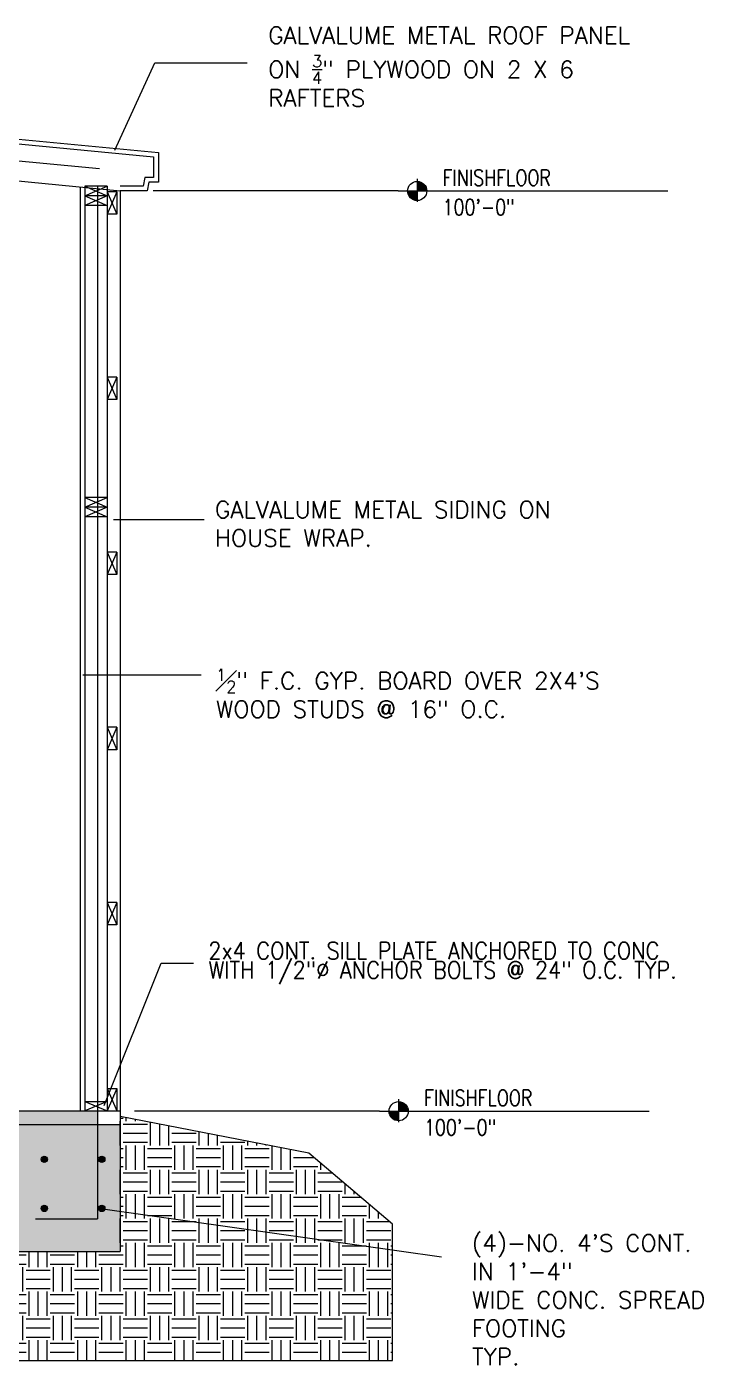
# Model space of a CAD drawing. Header units: feet. Extents: x -21894 to -15366, y -14204 to -9109.
# Drawn here: x -21271.51 to -21268.2, y -11071.79 to -11065.25 of the extents above; entities that cross this region are included whole.
import ezdxf

# ---------------------------------------------------------------- set-up
doc = ezdxf.new("R2010")
doc.units = ezdxf.units.FT
doc.header["$MEASUREMENT"] = 0
doc.linetypes.add('CENTERX2', pattern=[4, 2.5, -0.5, 0.5, -0.5])
for name, color, linetype, lineweight in [('anno', 7, 'Continuous', 9), ('anno line', 1, 'Continuous', 5), ('dim', 3, 'Continuous', 5), ('hatch1', 9, 'CENTERX2', 5), ('hatch2', 6, 'CENTERX2', 5), ('pipe', 4, 'Continuous', 5), ('wall', 7, 'Continuous', 9), ('wall-outside', 7, 'Continuous', 13)]:
    doc.layers.add(name, color=color, linetype=linetype, lineweight=lineweight)
doc.styles.add('ROMANS', font='ROMANS', dxfattribs={"height": 0.2})

msp = doc.modelspace()

# ---------------------------------------------------------------- hatches: boundary and pattern name
at = {"layer": 'dim'}
h = msp.add_hatch(color=256, dxfattribs=at)
h.dxf.hatch_style = 1
h.paths.add_polyline_path([(-21271.41318, -11070.78494, 1), (-21271.44443, -11070.78494, 1)])
h = msp.add_hatch(color=256, dxfattribs=at)
h.dxf.hatch_style = 1
h.paths.add_polyline_path([(-21271.13192, -11070.78494, 1), (-21271.16317, -11070.78494, 1)])
h = msp.add_hatch(color=256, dxfattribs=at)
h.dxf.hatch_style = 1
h.paths.add_polyline_path([(-21271.41318, -11071.02517, 1), (-21271.44443, -11071.02517, 1)])
h = msp.add_hatch(color=256, dxfattribs=at)
h.dxf.hatch_style = 1
h.paths.add_polyline_path([(-21271.13192, -11071.02517, 1), (-21271.16317, -11071.02517, 1)])
at = {"layer": 'hatch1'}
h = msp.add_hatch(dxfattribs=at)
h.set_pattern_fill('AR-CONC', color=256, scale=0.01875)
h.set_pattern_definition([(50, (-5378.38912, -2181.08653), (0.1344877209, -0.011766151), [0.0140626502, -0.1546891525]), (355, (-5378.38912, -2181.08653), (-0.026016153, 0.1410375317), [0.0112501202, -0.123751322]), (100.4514445, (-5378.37791, -2181.08751), (0.1084715675, 0.1292713793), [0.0119514137, -0.1314655504]), (46.1842, (-5378.38912, -2181.04903), (0.2001098872, -0.0310351967), [0.0210939753, -0.2320337288]), (96.6356355, (-5378.37244, -2181.05162), (0.175250987, 0.1826491888), [0.0179271306, -0.1971984366]), (351.184164, (-5378.38912, -2181.04903), (0.1752509869, 0.1826491887), [0.0168751803, -0.1856269832]), (21, (-5378.37037, -2181.05841), (0.1119212679, -0.07549184846), [0.0140626502, -0.1546891525]), (326, (-5378.37037, -2181.05841), (0.0456221121, 0.1359670859), [0.0112501202, -0.123751322]), (71.4514447, (-5378.36104, -2181.0647), (0.1575433786, 0.0604752372), [0.0119514133, -0.1314655504]), (37.5, (-5378.38912, -2181.086534), (0.00227999723, 0.06241826439), [0, -0.12225130598, 0, -0.12562634203, 0, -0.124220077]), (7.5, (-5378.38912, -2181.086534), (0.0493260652, 0.073952986), [0, -0.07162576516, 0, -0.11943877593, 0, -0.04734425577]), (327.5, (-5378.43093, -2181.086534), (0.10009277605, -0.00422908363), [0, -0.04687550076, 0, -0.14625156236, 0, -0.19406457314]), (317.5, (-5378.44968, -2181.08653), (0.1093485749, 0.0187698847), [0, -0.060938151, 0, -0.09712603757, 0, -0.13781397223])])
h.paths.add_polyline_path([(-21271.16903, -11070.54861), (-21276.30776, -11070.54861), (-21276.30776, -11070.61501), (-21271.16903, -11070.61501)])
h.paths.add_polyline_path([(-21276.30776, -11070.61501), (-21276.30776, -11070.67361), (-21271.6749, -11070.67361), (-21271.55771, -11070.7908), (-21271.55771, -11071.23611), (-21271.0577, -11071.23611), (-21271.0577, -11070.61501)])
h.paths.add_polyline_path([(-21271.41318, -11070.78494, -1), (-21271.44443, -11070.78494, -1)], flags=16)
h.paths.add_polyline_path([(-21271.13192, -11070.78494, -1), (-21271.16317, -11070.78494, -1)], flags=16)
h.paths.add_polyline_path([(-21271.41318, -11071.02517, -1), (-21271.44443, -11071.02517, -1)], flags=16)
h.paths.add_polyline_path([(-21271.13192, -11071.02517, -1), (-21271.16317, -11071.02517, -1)], flags=16)
at = {"layer": 'hatch2'}
h = msp.add_hatch(dxfattribs=at)
h.set_pattern_fill('EARTH', color=256, scale=0.476138)
h.set_pattern_definition([(0, (-5378.38912, -2181.08653), (0.1190345, 0.1190345), [0.1190345, -0.1190345]), (0, (-5378.38912, -2181.0419), (0.1190345, 0.1190345), [0.1190345, -0.1190345]), (0, (-5378.38912, -2180.99726), (0.1190345, 0.1190345), [0.1190345, -0.1190345]), (90, (-5378.37424, -2180.98238), (-0.1190345, 0.1190345), [0.1190345, -0.1190345]), (90, (-5378.3296, -2180.98238), (-0.1190345, 0.1190345), [0.1190345, -0.1190345]), (90, (-5378.28496, -2180.98238), (-0.1190345, 0.1190345), [0.1190345, -0.1190345])])
h.paths.add_polyline_path([(-21271.55771, -11070.79861), (-21272.08412, -11070.79861, -0.5390924), (-21272.10492, -11070.79861), (-21272.11093, -11070.79861), (-21272.11716, -11070.80373), (-21272.12275, -11070.79861), (-21272.12521, -11070.79861, -0.5390924), (-21272.14602, -11070.79861), (-21272.44543, -11070.79861, -0.5390924), (-21272.46624, -11070.79861), (-21272.47225, -11070.79861), (-21272.47847, -11070.80373), (-21272.48407, -11070.79861), (-21272.48653, -11070.79861, -0.5390924), (-21272.50733, -11070.79861), (-21272.79846, -11070.79861, -0.5390924), (-21272.81927, -11070.79861), (-21272.82528, -11070.79861), (-21272.83151, -11070.80373), (-21272.8371, -11070.79861), (-21272.83956, -11070.79861, -0.5390924), (-21272.86037, -11070.79861), (-21273.15978, -11070.79861, -0.5390924), (-21273.18058, -11070.79861), (-21273.18659, -11070.79861), (-21273.19282, -11070.80373), (-21273.19842, -11070.79861), (-21273.20087, -11070.79861, -0.5390924), (-21273.22168, -11070.79861), (-21273.5937, -11070.79861, -0.5390924), (-21273.6145, -11070.79861), (-21273.62051, -11070.79861), (-21273.62674, -11070.80373), (-21273.63234, -11070.79861), (-21273.63479, -11070.79861, -0.5390924), (-21273.6556, -11070.79861), (-21274.03183, -11070.79861, -0.5390924), (-21274.05264, -11070.79861), (-21274.05865, -11070.79861), (-21274.06487, -11070.80373), (-21274.07047, -11070.79861), (-21274.07293, -11070.79861, -0.5390924), (-21274.09373, -11070.79861), (-21274.39315, -11070.79861, -0.5390924), (-21274.41395, -11070.79861), (-21274.41996, -11070.79861), (-21274.42619, -11070.80373), (-21274.43178, -11070.79861), (-21274.43424, -11070.79861, -0.5390924), (-21274.45505, -11070.79861), (-21274.77981, -11070.79861, -0.5390924), (-21274.80062, -11070.79861), (-21274.80663, -11070.79861), (-21274.81285, -11070.80373), (-21274.81845, -11070.79861), (-21274.82091, -11070.79861, -0.5390924), (-21274.84171, -11070.79861), (-21275.23485, -11070.79861, -0.5390924), (-21275.25565, -11070.79861), (-21275.26166, -11070.79861), (-21275.26789, -11070.80373), (-21275.27349, -11070.79861), (-21275.27594, -11070.79861, -0.5390924), (-21275.29675, -11070.79861), (-21275.59616, -11070.79861, -0.5390924), (-21275.61697, -11070.79861), (-21275.62298, -11070.79861), (-21275.62921, -11070.80373), (-21275.6348, -11070.79861), (-21275.63726, -11070.79861, -0.5390924), (-21275.65807, -11070.79861), (-21275.91912, -11070.79861, -0.5390924), (-21275.93992, -11070.79861), (-21275.94593, -11070.79861), (-21275.95216, -11070.80373), (-21275.95775, -11070.79861), (-21275.96021, -11070.79861, -0.5390924), (-21275.98102, -11070.79861), (-21276.30776, -11070.79861), (-21276.30776, -11070.97745), (-21272.76692, -11070.97745), (-21272.32996, -11071.76979), (-21269.72385, -11071.76979), (-21269.72385, -11071.10179), (-21270.13309, -11070.75551), (-21271.0577, -11070.57556), (-21271.0577, -11071.23611), (-21271.55771, -11071.23611)])

# ---------------------------------------------------------------- linework, layer by layer
at = {"layer": 'anno'}
for p, q in [((-21271.12021, -11066.02512), (-21271.22958, -11066.02512)), ((-21271.12021, -11066.072), (-21271.22958, -11066.072)), ((-21271.12021, -11066.11887), (-21271.22958, -11066.11887)), ((-21271.12021, -11067.54857), (-21271.22958, -11067.54857)), ((-21271.12021, -11067.59545), (-21271.22958, -11067.59545)), ((-21271.12021, -11067.64233), (-21271.22958, -11067.64233))]:
    msp.add_line(p, q, dxfattribs=at)
at = {"layer": 'anno', "linetype": 'Continuous'}
for p, q in [((-21269.60314, -11065.98922), (-21269.60314, -11066.10243)), ((-21269.69659, -11066.04856), (-21268.37633, -11066.04856)), ((-21269.69406, -11070.49023), (-21269.69406, -11070.60345)), ((-21269.78751, -11070.54957), (-21268.46725, -11070.54957))]:
    msp.add_line(p, q, dxfattribs=at)
at = {"layer": 'anno', "linetype": 'Continuous', "const_width": 0.04688}
for points in [[(-21269.62658, -11066.04856, 0.4142136), (-21269.60314, -11066.072, 0.4142136)], [(-21269.57971, -11066.04856, 0.4142136), (-21269.60314, -11066.02512)], [(-21269.7175, -11070.54957, 0.4142136), (-21269.69406, -11070.57301, 0.4142136)], [(-21269.67063, -11070.54957, 0.4142136), (-21269.69406, -11070.52614)]]:
    msp.add_lwpolyline(points, format="xyb", dxfattribs=at)
at = {"layer": 'anno', "linetype": 'Continuous'}
for centre in [(-21269.60314, -11066.04856), (-21269.69406, -11070.54957)]:
    msp.add_circle(centre, 0.04688, dxfattribs=at)
at = {"layer": 'anno line', "linetype": 'Continuous'}
for p, q in [((-21271.08275, -11065.84944), (-21270.88815, -11065.42135)), ((-21270.88815, -11065.42135), (-21270.43624, -11065.42135)), ((-21269.69659, -11066.04856), (-21270.89592, -11066.04856)), ((-21269.78751, -11070.54957), (-21270.98684, -11070.54957))]:
    msp.add_line(p, q, dxfattribs=at)
at = {"layer": 'anno line'}
for p, q in [((-21271.09072, -11067.65576), (-21270.6462, -11067.65576)), ((-21271.23936, -11068.41529), (-21270.66096, -11068.41529)), ((-21271.13533, -11070.52173), (-21270.85675, -11069.82633)), ((-21270.85675, -11069.82633), (-21270.69837, -11069.82633)), ((-21271.14181, -11071.02753), (-21269.4839, -11071.26206))]:
    msp.add_line(p, q, dxfattribs=at)
at = {"layer": 'dim'}
for p, q in [((-21271.22958, -11066.02512), (-21271.12021, -11066.072)), ((-21271.22958, -11066.072), (-21271.12021, -11066.02512)), ((-21271.16903, -11066.02512), (-21271.16903, -11070.54861)), ((-21271.22958, -11066.072), (-21271.12021, -11066.11887)), ((-21271.12021, -11066.072), (-21271.22958, -11066.11887)), ((-21271.12021, -11066.05246), (-21271.07333, -11066.16184)), ((-21271.07333, -11066.05246), (-21271.12021, -11066.16184)), ((-21271.12021, -11066.95951), (-21271.07333, -11067.06888)), ((-21271.07333, -11066.95951), (-21271.12021, -11067.06888)), ((-21271.22958, -11067.54857), (-21271.12021, -11067.59545)), ((-21271.22958, -11067.59545), (-21271.12021, -11067.54857)), ((-21271.22958, -11067.59545), (-21271.12021, -11067.64233)), ((-21271.12021, -11067.59545), (-21271.22958, -11067.64233)), ((-21271.12021, -11067.81576), (-21271.07333, -11067.92514)), ((-21271.07333, -11067.81576), (-21271.12021, -11067.92514)), ((-21271.12021, -11068.67202), (-21271.07333, -11068.7814)), ((-21271.07333, -11068.67202), (-21271.12021, -11068.7814)), ((-21271.12021, -11069.52828), (-21271.07333, -11069.63766)), ((-21271.07333, -11069.52828), (-21271.12021, -11069.63766)), ((-21271.12021, -11070.43923), (-21271.07333, -11070.54861)), ((-21271.07333, -11070.43923), (-21271.12021, -11070.54861)), ((-21271.22958, -11070.50173), (-21271.12021, -11070.54861)), ((-21271.12021, -11070.50173), (-21271.22958, -11070.54861)), ((-21270.13309, -11070.75551), (-21271.0577, -11070.57556)), ((-21269.72385, -11071.10179), (-21270.13309, -11070.75551)), ((-21269.72385, -11071.76979), (-21269.72385, -11071.10179)), ((-21272.32996, -11071.76979), (-21269.72385, -11071.76979))]:
    msp.add_line(p, q, dxfattribs=at)
at = {"layer": 'pipe'}
for p, q in [((-21276.30776, -11065.4408), (-21271.15901, -11065.93907)), ((-21276.30776, -11070.61501), (-21271.0577, -11070.61501))]:
    msp.add_line(p, q, dxfattribs=at)
at = {"layer": 'wall', "color": 1}
for p, q in [((-21276.30776, -11065.35839), (-21270.89364, -11065.88234)), ((-21270.89364, -11065.88234), (-21270.89364, -11065.98215)), ((-21270.94445, -11066.02512), (-21271.0577, -11066.02512)), ((-21270.93664, -11065.98215), (-21270.94445, -11066.02512)), ((-21270.89364, -11065.98215), (-21270.93664, -11065.98215))]:
    msp.add_line(p, q, dxfattribs=at)
at = {"layer": 'wall'}
for p, q in [((-21276.30776, -11065.52355), (-21271.0577, -11066.04856)), ((-21271.12021, -11066.05246), (-21271.12021, -11066.16184)), ((-21271.07333, -11066.05246), (-21271.07333, -11066.16184)), ((-21271.12021, -11066.95951), (-21271.12021, -11067.06888)), ((-21271.07333, -11066.95951), (-21271.07333, -11067.06888)), ((-21271.12021, -11067.81576), (-21271.12021, -11067.92514)), ((-21271.07333, -11067.81576), (-21271.07333, -11067.92514)), ((-21271.12021, -11068.67202), (-21271.12021, -11068.7814)), ((-21271.07333, -11068.67202), (-21271.07333, -11068.7814)), ((-21271.12021, -11069.52828), (-21271.12021, -11069.63766)), ((-21271.07333, -11069.52828), (-21271.07333, -11069.63766)), ((-21271.12021, -11070.43923), (-21271.07333, -11070.43923)), ((-21271.12021, -11070.43923), (-21271.12021, -11070.54861)), ((-21271.07333, -11070.43923), (-21271.07333, -11070.54861)), ((-21271.16903, -11070.54861), (-21271.16903, -11071.07595)), ((-21271.12021, -11070.54861), (-21271.0577, -11070.54861)), ((-21271.47177, -11071.07595), (-21271.16903, -11071.07595))]:
    msp.add_line(p, q, dxfattribs=at)
for centre in [(-21271.4288, -11070.78494), (-21271.14755, -11070.78494), (-21271.4288, -11071.02517), (-21271.14755, -11071.02517)]:
    msp.add_circle(centre, 0.01563, dxfattribs=at)
at = {"layer": 'wall-outside'}
for p, q in [((-21276.30776, -11065.33484), (-21270.8702, -11065.86106)), ((-21270.8702, -11065.86106), (-21270.8702, -11066.00559)), ((-21271.25302, -11066.02903), (-21271.25302, -11070.54861)), ((-21271.22958, -11066.02512), (-21271.22958, -11070.54861)), ((-21271.12021, -11066.02512), (-21271.12021, -11070.54861)), ((-21270.91708, -11066.00559), (-21270.92489, -11066.04856)), ((-21270.8702, -11066.00559), (-21270.91708, -11066.00559)), ((-21271.07333, -11066.05246), (-21271.12021, -11066.05246)), ((-21271.0577, -11066.04856), (-21271.0577, -11071.23611)), ((-21270.92489, -11066.04856), (-21271.0577, -11066.04856)), ((-21271.07333, -11066.16184), (-21271.12021, -11066.16184)), ((-21271.07333, -11066.95951), (-21271.12021, -11066.95951)), ((-21271.07333, -11067.06888), (-21271.12021, -11067.06888)), ((-21271.07333, -11067.81576), (-21271.12021, -11067.81576)), ((-21271.07333, -11067.92514), (-21271.12021, -11067.92514)), ((-21271.07333, -11068.67202), (-21271.12021, -11068.67202)), ((-21271.07333, -11068.7814), (-21271.12021, -11068.7814)), ((-21271.07333, -11069.52828), (-21271.12021, -11069.52828)), ((-21271.07333, -11069.63766), (-21271.12021, -11069.63766)), ((-21271.22958, -11070.50173), (-21271.12021, -11070.50173)), ((-21276.30776, -11070.54861), (-21271.0577, -11070.54861)), ((-21271.55771, -11071.23611), (-21271.0577, -11071.23611))]:
    msp.add_line(p, q, dxfattribs=at)

# ---------------------------------------------------------------- texts
at = {"layer": 'anno', "linetype": 'Continuous', "style": 'ROMANS', "width": 0.9}
for s, p in [('2x4 CONT. SILL PLATE ANCHORED TO CONC', (-21270.62554, -11069.806)), ('WITH 1/2"%%C ANCHOR BOLTS @ 24" O.C. TYP.', (-21270.62434, -11069.90048))]:
    msp.add_text(s, height=0.0833333, dxfattribs=at).set_placement(p)
at = {"layer": 'anno', "linetype": 'Continuous', "char_height": 0.0833333, "attachment_point": 1, "style": 'ROMANS'}
for s, insert, width in [('\\A1;GALVALUME METAL ROOF PANEL ON {\\H0.7x;\\S3/4;}" PLYWOOD ON 2 X 6 RAFTERS', (-21270.33242, -11065.24539), 2.1463117), ('GALVALUME METAL SIDING ON HOUSE WRAP. ', (-21270.59282, -11067.56547), 2.1463117), ('\\A1;{\\H0.7x;\\S1#2;}" F.C. GYP. BOARD OVER 2X4\'S WOOD STUDS @ 16" O.C. ', (-21270.5885, -11068.38613), 2.1463117), ('(4)-NO. 4\'S CONT. IN 1\'-4" \\PWIDE CONC. SPREAD FOOTING\\PTYP. ', (-21269.33485, -11071.15318), 1.2677986)]:
    msp.add_mtext(s, dxfattribs=dict(at, insert=insert, width=width))
at = {"layer": 'anno', "linetype": 'Continuous', "style": 'ROMANS', "width": 0.8}
for tag, p in [('FINISHFLOOR', (-21269.4787, -11066.02279)), ('100\'-0"', (-21269.4787, -11066.16686)), ('FINISHFLOOR', (-21269.56962, -11070.5238)), ('100\'-0"', (-21269.56962, -11070.66787))]:
    msp.add_attdef(tag, p, '', height=0.07813, dxfattribs=at)

doc.saveas('drawing.dxf')
